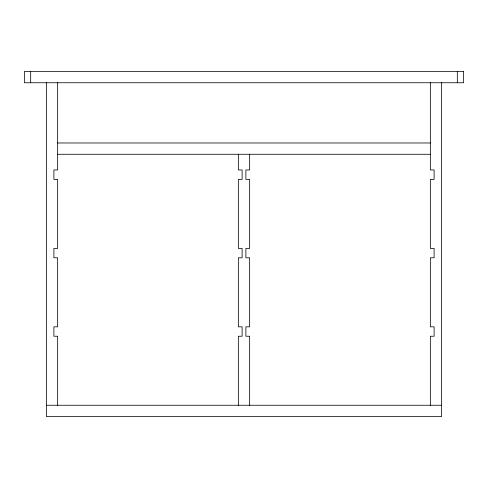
<?xml version="1.0" encoding="UTF-8"?>
<svg xmlns="http://www.w3.org/2000/svg" width="488" height="488" viewBox="0 0 488 488"><rect width="100%" height="100%" fill="white"/><g stroke="black" fill="none" stroke-linecap="round" stroke-linejoin="round"><path stroke-width="0.73" d="M57.651 142.984L430.349 142.984M57.651 154.275L430.349 154.275M46.36 405.247L441.64 405.247M457.323 71.455L457.323 82.753M441.64 82.753L441.64 416.545L46.36 416.545L46.36 82.753M430.349 82.753L430.349 169.964L434.113 169.964L434.113 179.377L430.349 179.377L430.349 248.392L434.113 248.392L434.113 257.804L430.349 257.804L430.349 326.82L434.113 326.82L434.113 336.232L430.349 336.232L430.349 405.247M249.649 154.275L249.649 169.964L245.885 169.964L245.885 179.377L249.649 179.377L249.649 248.392L245.885 248.392L245.885 257.804L249.649 257.804L249.649 326.82L245.885 326.82L245.885 336.232L249.649 336.232L249.649 405.247M238.351 154.275L238.351 169.964L242.115 169.964L242.115 179.377L238.351 179.377L238.351 248.392L242.115 248.392L242.115 257.804L238.351 257.804L238.351 326.82L242.115 326.82L242.115 336.232L238.351 336.232L238.351 405.247M57.651 82.753L57.651 169.964L53.887 169.964L53.887 179.377L57.651 179.377L57.651 248.392L53.887 248.392L53.887 257.804L57.651 257.804L57.651 326.82L53.887 326.82L53.887 336.232L57.651 336.232L57.651 405.247M30.677 71.455L30.677 82.753M463.6 71.455L24.4 71.455L24.4 82.753L463.6 82.753L463.6 71.455"/></g></svg>
